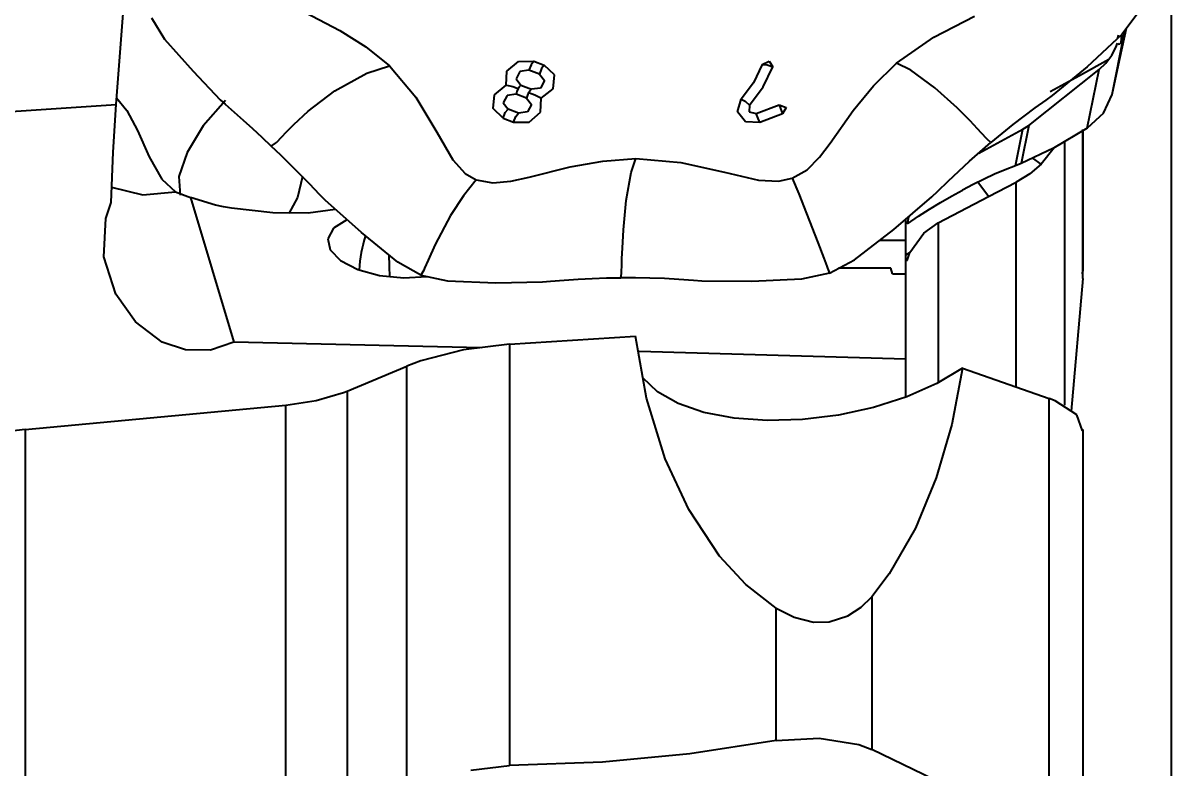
# Model space of a CAD drawing. Extents: x -70 to 148, y -70 to 126.
# Drawn here: x 98.5 to 123.14, y 26.51 to 42.43 of the extents above; entities that cross this region are included whole.
import ezdxf

# ---------------------------------------------------------------- set-up
doc = ezdxf.new("R2010")
doc.units = 0
doc.layers.add('1', color=4, linetype='Continuous')
doc.layers.add('2', color=7, linetype='Continuous')
doc.styles.get("Standard").update_dxf_attribs({"font": 'Monospac821 BT', "height": 3.5})
doc.styles.add('STANDARD 3.5 mm', font='Monospac821 BT.shx', dxfattribs={"height": 3.5})
doc.dimstyles.new('AM_DIN', dxfattribs={"dimtxt": 3.5, "dimasz": 2.5, "dimexe": 2, "dimexo": 1, "dimgap": 1, "dimtad": 1, "dimtoh": 1, "dimdsep": 46, "dimtxsty": 'STANDARD 3.5 mm', "dimsah": 1, "dimcen": 0.09, "dimadec": 0, "dimazin": 2, "dimtp": 1, "dimtm": 1e-09, "dimtfac": 1, "dimtdec": 4, "dimtmove": 0, "dimatfit": 3, "dimfxl": 1, "dimtolj": 1, "dimtzin": 0, "dimarcsym": 0})
doc.dimstyles.get("Standard").update_dxf_attribs({"dimtxt": 3.5, "dimasz": 2.5, "dimexe": 1.25, "dimexo": 0, "dimtad": 1, "dimtoh": 1, "dimdsep": 46, "dimtxsty": 'STANDARD', "dimsah": 1, "dimcen": 0.09, "dimazin": 2, "dimtp": 1, "dimtm": 1, "dimtfac": 1, "dimtdec": 4, "dimtmove": 0, "dimatfit": 3, "dimfxl": 1, "dimtolj": 1, "dimtzin": 0, "dimarcsym": 0})

# ---------------------------------------------------------------- blocks, each defined once
blk = doc.blocks.new('VDDIM_DEFAULT')
at = {"linetype": 'Continuous', "lineweight": -2, "extrusion": (0, 0, -1)}
blk.add_hatch(color=0, dxfattribs=at).paths.add_polyline_path([(0, 0), (1, -0.1665), (1, 0.1665)], flags=0)
blk = doc.blocks.new('*D355E')
at = {"layer": '2'}
for p, q in [((124, 70), (147.927, 70)), ((145.927, 70), (145.927, -70)), ((124, -70), (147.927, -70))]:
    blk.add_line(p, q, dxfattribs=at)
at = {"layer": '2', "xscale": 2.5, "yscale": 2.5}
for p, rotation in [((145.927, 70), 89.99999999999426), ((145.927, -70), 269.9999999999828)]:
    blk.add_blockref('VDDIM_DEFAULT', p, dxfattribs=dict(at, rotation=rotation))
at = {"layer": '2', "insert": (144.927, -0.068), "char_height": 3.5, "attachment_point": 8, "rotation": 90, "style": 'STANDARD 3.5 mm'}
blk.add_mtext('ø140', dxfattribs=at)
blk = doc.blocks.new('*D355F')
at = {"layer": '2'}
for p, q in [((123.909, 62.391), (139.927, 62.391)), ((137.927, 62.391), (137.927, -62.551)), ((123.909, -62.551), (139.927, -62.551))]:
    blk.add_line(p, q, dxfattribs=at)
at = {"layer": '2', "xscale": 2.5, "yscale": 2.5}
for p, rotation in [((137.927, 62.391), 89.99999999999426), ((137.927, -62.551), 269.9999999999828)]:
    blk.add_blockref('VDDIM_DEFAULT', p, dxfattribs=dict(at, rotation=rotation))
at = {"layer": '2', "insert": (136.927, -0.08), "char_height": 3.5, "attachment_point": 8, "rotation": 90, "style": 'STANDARD 3.5 mm'}
blk.add_mtext('ø125', dxfattribs=at)
blk = doc.blocks.new('*D3573')
at = {"layer": '2'}
for p, q in [((0, 0), (0, 121.877)), ((123.022, 0), (123.022, 121.877)), ((0, 120.627), (123.022, 120.627))]:
    blk.add_line(p, q, dxfattribs=at)
at = {"layer": '2', "xscale": 2.5, "yscale": 2.5, "rotation": 180}
blk.add_blockref('VDDIM_DEFAULT', (0, 120.627), dxfattribs=at)
at = {"layer": '2', "xscale": 2.5, "yscale": 2.5}
blk.add_blockref('VDDIM_DEFAULT', (123.022, 120.627), dxfattribs=at)
at = {"layer": '2', "insert": (61.511, 121.252), "char_height": 3.5, "attachment_point": 8}
blk.add_mtext('123', dxfattribs=at)

msp = doc.modelspace()

# ---------------------------------------------------------------- linework, layer by layer
at = {"layer": '1'}
for p, q in [((100.485, 40.691), (101.327, 51.726)), ((104.516, 42.661), (105.263, 42.273)), ((122.313, 42.651), (121.966, 42.188)), ((101.242, 42.544), (101.519, 42.085)), ((117.95, 42.129), (118.819, 42.58)), ((105.263, 42.273), (105.822, 41.925)), ((121.966, 42.188), (121.223, 41.496)), ((121.755, 40.907), (122.009, 42.161)), ((121.882, 42.112), (121.896, 42.179)), ((121.929, 41.699), (122.063, 42.319)), ((121.959, 42.101), (121.967, 42.187)), ((122.003, 42.138), (122.009, 42.161)), ((122.009, 42.161), (122.036, 42.281)), ((101.519, 42.085), (102.13, 41.4)), ((105.822, 41.925), (106.323, 41.516)), ((117.154, 41.571), (117.95, 42.129)), ((121.75, 41.748), (121.835, 41.906)), ((121.835, 41.906), (121.875, 42.005)), ((121.875, 42.005), (121.888, 41.98)), ((121.888, 41.98), (121.925, 41.986)), ((121.925, 41.986), (121.951, 42.016)), ((121.951, 42.016), (122.003, 42.138)), ((121.951, 42.016), (121.959, 42.101)), ((121.062, 41.312), (121.688, 41.657)), ((121.622, 41.575), (121.688, 41.657)), ((121.688, 41.657), (121.75, 41.748)), ((121.755, 40.907), (121.929, 41.699)), ((102.13, 41.4), (102.711, 40.792)), ((105.843, 41.362), (106.323, 41.516)), ((106.323, 41.516), (106.89, 40.844)), ((108.817, 41.106), (108.832, 41.401)), ((108.832, 41.401), (109.078, 41.613)), ((109.078, 41.613), (109.407, 41.616)), ((109.303, 41.422), (109.111, 41.399)), ((109.348, 41.542), (109.303, 41.422)), ((109.525, 41.338), (109.303, 41.422)), ((109.407, 41.616), (109.348, 41.542)), ((109.407, 41.616), (109.629, 41.532)), ((109.57, 41.459), (109.525, 41.338)), ((109.629, 41.532), (109.57, 41.459)), ((109.845, 41.324), (109.629, 41.532)), ((114.286, 41.543), (114.1, 41.156)), ((114.286, 41.543), (114.434, 41.62)), ((114.286, 41.543), (114.39, 41.541)), ((114.305, 41.067), (114.509, 41.493)), ((114.39, 41.541), (114.509, 41.493)), ((114.434, 41.62), (114.509, 41.493)), ((116.658, 41.091), (117.154, 41.571)), ((117.461, 41.421), (117.154, 41.571)), ((117.971, 41.047), (117.461, 41.421)), ((119.98, 40.245), (121.479, 41.438)), ((121.223, 41.496), (120.475, 40.882)), ((121.225, 40.184), (121.479, 41.438)), ((121.479, 41.438), (121.622, 41.575)), ((105.156, 40.982), (105.843, 41.362)), ((109.111, 41.399), (109.026, 41.239)), ((109.026, 41.239), (109.132, 41.103)), ((109.525, 41.338), (109.631, 41.203)), ((109.631, 41.203), (109.546, 41.043)), ((109.818, 41.029), (109.845, 41.324)), ((114.1, 41.156), (113.837, 40.802)), ((120.437, 40.969), (121.062, 41.312)), ((104.589, 40.548), (105.156, 40.982)), ((108.564, 40.9), (108.817, 41.106)), ((108.817, 41.106), (108.861, 41.1)), ((109.028, 40.909), (108.836, 40.886)), ((108.861, 41.1), (108.96, 41.072)), ((108.96, 41.072), (109.051, 41.038)), ((109.047, 40.971), (109.028, 40.909)), ((109.25, 40.826), (109.028, 40.909)), ((109.073, 41.03), (109.047, 40.971)), ((109.051, 41.038), (109.073, 41.03)), ((109.073, 41.03), (109.103, 41.076)), ((109.103, 41.076), (109.132, 41.103)), ((109.132, 41.103), (109.354, 41.02)), ((109.295, 40.946), (109.268, 40.887)), ((109.295, 40.946), (109.325, 40.993)), ((109.295, 40.946), (109.317, 40.938)), ((109.317, 40.938), (109.428, 40.894)), ((109.325, 40.993), (109.354, 41.02)), ((109.546, 41.043), (109.354, 41.02)), ((109.565, 40.824), (109.818, 41.029)), ((114.015, 40.678), (114.305, 41.067)), ((116.227, 40.564), (116.658, 41.091)), ((118.445, 40.618), (117.971, 41.047)), ((121.572, 40.508), (121.755, 40.907)), ((86.403, 39.761), (100.485, 40.691)), ((100.421, 39.669), (100.485, 40.691)), ((100.496, 40.835), (100.715, 40.563)), ((102.825, 40.777), (102.348, 40.234)), ((102.711, 40.792), (102.814, 40.696)), ((102.814, 40.696), (103.006, 40.53)), ((106.89, 40.844), (107.332, 40.099)), ((108.537, 40.605), (108.564, 40.9)), ((108.836, 40.886), (108.751, 40.727)), ((108.751, 40.727), (108.857, 40.591)), ((109.268, 40.887), (109.25, 40.826)), ((109.25, 40.826), (109.356, 40.69)), ((109.356, 40.69), (109.271, 40.531)), ((109.428, 40.894), (109.541, 40.839)), ((109.541, 40.839), (109.565, 40.824)), ((109.55, 40.529), (109.565, 40.824)), ((113.753, 40.533), (113.837, 40.802)), ((113.837, 40.802), (113.919, 40.763)), ((113.919, 40.763), (114.015, 40.678)), ((114.015, 40.678), (114.005, 40.537)), ((114.155, 40.501), (114.646, 40.681)), ((114.646, 40.681), (114.794, 40.625)), ((114.646, 40.681), (114.676, 40.608)), ((120.345, 40.785), (120.108, 40.616)), ((120.475, 40.882), (120.345, 40.785)), ((100.715, 40.563), (100.941, 40.134)), ((103.006, 40.53), (103.201, 40.358)), ((104.282, 40.266), (104.589, 40.548)), ((108.753, 40.397), (108.537, 40.605)), ((108.753, 40.397), (108.798, 40.517)), ((108.798, 40.517), (108.857, 40.591)), ((109.079, 40.508), (108.857, 40.591)), ((108.974, 40.314), (109.02, 40.434)), ((109.02, 40.434), (109.079, 40.508)), ((109.271, 40.531), (109.079, 40.508)), ((109.304, 40.316), (109.55, 40.529)), ((113.925, 40.318), (113.753, 40.533)), ((114.005, 40.537), (114.155, 40.501)), ((114.186, 40.428), (114.155, 40.501)), ((114.23, 40.308), (114.186, 40.428)), ((114.72, 40.488), (114.23, 40.308)), ((114.676, 40.608), (114.72, 40.488)), ((114.794, 40.625), (114.72, 40.488)), ((115.736, 39.866), (116.227, 40.564)), ((118.723, 40.339), (118.445, 40.618)), ((119.872, 40.442), (119.637, 40.261)), ((120.108, 40.616), (119.872, 40.442)), ((121.572, 40.508), (121.225, 40.184)), ((102.348, 40.234), (102, 39.668)), ((103.201, 40.358), (103.398, 40.179)), ((103.398, 40.179), (103.598, 39.993)), ((104.116, 40.099), (104.282, 40.266)), ((108.753, 40.397), (108.974, 40.314)), ((108.974, 40.314), (109.304, 40.316)), ((114.23, 40.308), (113.925, 40.318)), ((118.88, 40.173), (118.723, 40.339)), ((118.968, 40.078), (118.88, 40.173)), ((119.637, 40.261), (119.403, 40.073)), ((119.98, 40.245), (119.814, 39.428)), ((119.852, 40.161), (119.98, 40.245)), ((121.225, 40.184), (120.504, 39.754)), ((100.941, 40.134), (101.19, 39.57)), ((103.598, 39.993), (103.8, 39.801)), ((103.91, 39.881), (104.026, 40.003)), ((104.026, 40.003), (104.116, 40.099)), ((107.332, 40.099), (107.678, 39.509)), ((119.08, 39.958), (118.968, 40.078)), ((119.098, 39.94), (119.08, 39.958)), ((119.17, 39.879), (119.098, 39.94)), ((119.403, 40.073), (119.17, 39.879)), ((119.38, 39.905), (119.852, 40.161)), ((119.694, 39.379), (119.852, 40.161)), ((121.13, 36.969), (121.13, 40.154)), ((121.136, 37.125), (121.136, 40.149)), ((103.8, 39.801), (103.888, 39.863)), ((104.004, 39.605), (103.8, 39.801)), ((103.888, 39.863), (103.91, 39.881)), ((115.509, 39.566), (115.736, 39.866)), ((118.708, 39.477), (118.938, 39.68)), ((118.908, 39.651), (119.38, 39.905)), ((118.938, 39.68), (119.17, 39.879)), ((120.504, 39.754), (119.814, 39.428)), ((120.52, 39.762), (120.243, 39.413)), ((120.52, 39.764), (120.52, 39.762)), ((120.738, 39.915), (120.738, 34.265)), ((100.38, 38.596), (100.421, 39.669)), ((101.19, 39.57), (101.461, 39.098)), ((102, 39.668), (101.827, 39.153)), ((104.208, 39.404), (104.004, 39.605)), ((107.678, 39.509), (107.939, 39.218)), ((110.18, 39.356), (110.88, 39.483)), ((110.88, 39.483), (111.586, 39.533)), ((111.487, 39.235), (111.586, 39.533)), ((111.586, 39.533), (112.549, 39.452)), ((112.549, 39.452), (113.476, 39.245)), ((115.241, 39.297), (115.509, 39.566)), ((118.481, 39.269), (118.708, 39.477)), ((120.243, 39.413), (120.061, 39.545)), ((104.414, 39.197), (104.208, 39.404)), ((104.62, 38.986), (104.414, 39.197)), ((107.939, 39.218), (108.178, 39.08)), ((109.305, 39.138), (110.18, 39.356)), ((111.382, 38.636), (111.487, 39.235)), ((113.476, 39.245), (114.206, 39.077)), ((114.926, 39.114), (115.241, 39.297)), ((118.257, 39.055), (118.481, 39.269)), ((119.248, 39.199), (119.021, 39.095)), ((119.473, 39.293), (119.248, 39.199)), ((119.694, 39.379), (119.473, 39.293)), ((119.814, 39.428), (119.694, 39.379)), ((119.998, 39.208), (119.708, 39.032)), ((120.243, 39.413), (119.998, 39.208)), ((101.461, 39.098), (101.754, 38.824)), ((101.827, 39.153), (101.852, 38.755)), ((104.463, 39.153), (104.36, 38.705)), ((104.828, 38.77), (104.62, 38.986)), ((108.178, 39.08), (107.904, 38.741)), ((108.178, 39.08), (108.53, 39.019)), ((108.53, 39.019), (108.919, 39.054)), ((108.919, 39.054), (109.305, 39.138)), ((114.206, 39.077), (114.635, 39.053)), ((114.635, 39.053), (114.926, 39.114)), ((114.926, 39.114), (115.066, 38.778)), ((118.035, 38.837), (118.257, 39.055)), ((118.792, 38.983), (118.56, 38.861)), ((119.021, 39.095), (118.792, 38.983)), ((119.115, 38.725), (118.891, 39.031)), ((119.115, 38.725), (119.708, 39.032)), ((119.708, 34.659), (119.708, 39.032)), ((100.39, 38.922), (101.053, 38.762)), ((101.053, 38.762), (101.754, 38.824)), ((101.754, 38.824), (102.074, 38.704)), ((102.074, 38.704), (103.001, 35.609)), ((102.609, 38.538), (102.074, 38.704)), ((104.36, 38.705), (104.177, 38.364)), ((104.952, 38.649), (104.828, 38.77)), ((107.904, 38.741), (107.629, 38.32)), ((115.066, 38.778), (115.233, 38.359)), ((117.097, 38.016), (117.906, 38.715)), ((117.906, 38.715), (118.035, 38.837)), ((118.045, 38.159), (119.115, 38.725)), ((118.093, 38.597), (118.327, 38.733)), ((118.327, 38.733), (118.56, 38.861)), ((100.263, 38.256), (100.38, 38.596)), ((102.777, 38.502), (102.609, 38.538)), ((102.95, 38.473), (102.777, 38.502)), ((103.835, 38.378), (102.95, 38.473)), ((105.167, 38.443), (104.59, 38.368)), ((105.729, 37.958), (104.952, 38.649)), ((111.321, 38.011), (111.382, 38.636)), ((117.622, 38.301), (117.858, 38.453)), ((117.858, 38.453), (118.093, 38.597)), ((100.222, 37.438), (100.263, 38.256)), ((104.59, 38.368), (103.835, 38.378)), ((105.416, 38.228), (105.129, 38.047)), ((107.629, 38.32), (107.3, 37.7)), ((115.233, 38.359), (115.472, 37.741)), ((117.354, 34.438), (117.354, 38.237)), ((117.385, 38.141), (117.622, 38.301)), ((117.385, 38.141), (117.415, 38.291)), ((105.129, 38.047), (105.004, 37.823)), ((106.499, 37.322), (105.729, 37.958)), ((111.298, 37.622), (111.321, 38.011)), ((116.255, 37.371), (117.097, 38.016)), ((117.739, 37.943), (118.045, 38.159)), ((118.045, 38.159), (118.045, 34.743)), ((105.004, 37.823), (105.057, 37.582)), ((115.472, 37.741), (115.599, 37.405)), ((116.804, 37.791), (117.354, 37.794)), ((117.439, 37.527), (117.739, 37.943)), ((105.057, 37.582), (105.279, 37.353)), ((106.327, 37.244), (106.316, 37.478)), ((107.3, 37.7), (107.148, 37.362)), ((111.289, 37.396), (111.298, 37.622)), ((117.354, 37.481), (117.439, 37.527)), ((117.382, 37.358), (117.439, 37.527)), ((100.477, 36.638), (100.222, 37.438)), ((105.279, 37.353), (105.646, 37.163)), ((106.332, 37.003), (106.327, 37.244)), ((106.992, 37.045), (106.499, 37.322)), ((107.148, 37.362), (107.075, 37.191)), ((111.28, 37.104), (111.285, 37.267)), ((111.285, 37.267), (111.289, 37.396)), ((115.599, 37.405), (115.663, 37.234)), ((115.663, 37.234), (115.679, 37.192)), ((115.72, 37.089), (116.255, 37.371)), ((117.354, 37.362), (117.382, 37.358)), ((105.646, 37.163), (106.114, 37.035)), ((106.114, 37.035), (106.627, 36.984)), ((106.627, 36.984), (107.125, 37.015)), ((107.035, 37.113), (106.992, 37.045)), ((106.992, 37.045), (107.566, 36.92)), ((107.056, 37.149), (107.035, 37.113)), ((107.075, 37.191), (107.056, 37.149)), ((110.354, 36.959), (110.656, 36.974)), ((110.656, 36.974), (110.96, 36.984)), ((110.96, 36.984), (111.268, 36.987)), ((111.268, 36.987), (111.278, 37.079)), ((111.576, 36.987), (111.268, 36.987)), ((111.278, 37.079), (111.28, 37.104)), ((111.885, 36.981), (111.576, 36.987)), ((112.195, 36.969), (111.885, 36.981)), ((112.506, 36.951), (112.195, 36.969)), ((115.72, 37.089), (115.126, 36.958)), ((115.679, 37.192), (115.693, 37.157)), ((115.693, 37.157), (115.72, 37.089)), ((117.033, 37.196), (115.911, 37.19)), ((117.069, 37.074), (117.033, 37.196)), ((117.069, 37.074), (117.354, 37.075)), ((121.13, 36.969), (120.884, 34.135)), ((121.134, 37.032), (121.122, 37.106)), ((121.13, 36.969), (121.134, 37.032)), ((107.566, 36.92), (108.598, 36.877)), ((108.598, 36.877), (109.593, 36.9)), ((109.593, 36.9), (109.76, 36.912)), ((109.76, 36.912), (110.055, 36.938)), ((110.055, 36.938), (110.354, 36.959)), ((112.816, 36.927), (112.506, 36.951)), ((112.994, 36.918), (112.816, 36.927)), ((114.06, 36.905), (112.994, 36.918)), ((115.126, 36.958), (114.06, 36.905)), ((100.899, 36.045), (100.477, 36.638)), ((101.472, 35.614), (100.899, 36.045)), ((108.89, 35.571), (111.58, 35.74)), ((111.814, 34.415), (111.58, 35.74)), ((101.965, 35.444), (101.472, 35.614)), ((103.001, 35.609), (102.5, 35.438)), ((108.281, 35.492), (103.001, 35.609)), ((108.89, 35.571), (107.902, 35.447)), ((108.89, 35.571), (108.89, 26.562)), ((102.5, 35.438), (101.965, 35.444)), ((107.902, 35.447), (106.992, 35.21)), ((117.354, 35.247), (111.654, 35.408)), ((105.417, 34.565), (106.693, 35.097)), ((106.992, 35.21), (106.693, 35.097)), ((106.693, 25.99), (106.693, 35.097)), ((118.563, 35.053), (118.014, 34.727)), ((118.563, 35.053), (118.331, 33.854)), ((118.563, 35.053), (120.412, 34.409)), ((112.048, 34.548), (111.736, 34.848)), ((104.761, 34.363), (105.344, 34.536)), ((105.344, 34.536), (105.417, 34.565)), ((105.417, 34.565), (105.417, 25.339)), ((112.488, 34.299), (112.048, 34.548)), ((118.014, 34.727), (117.373, 34.446)), ((98.544, 33.743), (104.11, 34.261)), ((104.11, 34.261), (104.761, 34.363)), ((104.11, 24.974), (104.11, 34.261)), ((112.214, 33.116), (111.814, 34.415)), ((113.039, 34.11), (112.488, 34.299)), ((117.373, 34.446), (116.664, 34.218)), ((120.543, 34.359), (120.412, 34.409)), ((120.412, 25.466), (120.412, 34.409)), ((121.006, 34.055), (120.543, 34.359)), ((113.682, 33.987), (113.039, 34.11)), ((115.912, 34.054), (115.146, 33.959)), ((116.664, 34.218), (115.912, 34.054)), ((121.125, 33.713), (121.006, 34.055)), ((114.393, 33.937), (113.682, 33.987)), ((115.146, 33.959), (114.393, 33.937)), ((118.331, 33.854), (117.999, 32.715)), ((98.544, 33.743), (98.055, 33.689)), ((98.544, 33.743), (98.544, 17.412)), ((121.136, 24.714), (121.136, 33.745)), ((112.715, 32.032), (112.214, 33.116)), ((117.999, 32.715), (117.556, 31.637)), ((113.374, 31.037), (112.715, 32.032)), ((117.556, 31.637), (116.997, 30.662)), ((113.937, 30.429), (113.374, 31.037)), ((116.997, 30.662), (116.623, 30.17)), ((114.584, 29.928), (113.937, 30.429)), ((116.396, 29.946), (116.623, 30.17)), ((116.623, 30.17), (116.623, 26.904)), ((114.584, 27.1), (114.584, 29.928)), ((114.584, 29.928), (114.966, 29.733)), ((116.111, 29.759), (116.396, 29.946)), ((114.966, 29.733), (115.379, 29.63)), ((115.379, 29.63), (115.714, 29.635)), ((115.714, 29.635), (116.111, 29.759)), ((114.584, 27.1), (115.502, 27.148)), ((115.502, 27.148), (116.345, 27.012)), ((114.584, 27.1), (112.739, 26.812)), ((116.345, 27.012), (116.623, 26.904)), ((117.948, 26.265), (116.623, 26.904)), ((110.871, 26.631), (108.89, 26.562)), ((112.739, 26.812), (110.871, 26.631)), ((108.062, 26.46), (108.89, 26.562))]:
    msp.add_line(p, q, dxfattribs=at)
msp.add_arc((108.664, 36.976), 2.995, 162.2425, 176.6155, dxfattribs=at)

# ---------------------------------------------------------------- dimensions: what is measured, and where the dimension line sits
at = {"layer": '2'}
dim = msp.add_linear_dim(base=(-45.805, 120.627), p1=(0, 0), p2=(123.022, 0), text='123', dimstyle='STANDARD', dxfattribs=at)
dim.commit()
dim.dimension.update_dxf_attribs({"geometry": '*D3573', "text_midpoint": (0, 0)})
for base, p1, p2, text, override, picture, middle in [((145.927, -70), (123, 70), (123, -70), 'ø<>', {"dimtp": 0, "dimtm": 0}, '*D355E', (145.927, -0.068)), ((137.927, -62.551), (122.909, 62.391), (122.909, -62.551), 'ø125', {"dimtm": 0}, '*D355F', (137.927, -0.08))]:
    dim = msp.add_linear_dim(base=base, p1=p1, p2=p2, angle=90, text=text, dimstyle='AM_DIN', override=override, dxfattribs=at)
    dim.commit()
    dim.dimension.update_dxf_attribs({"geometry": picture, "text_midpoint": middle, "dimtype": 160})

doc.saveas('drawing.dxf')
